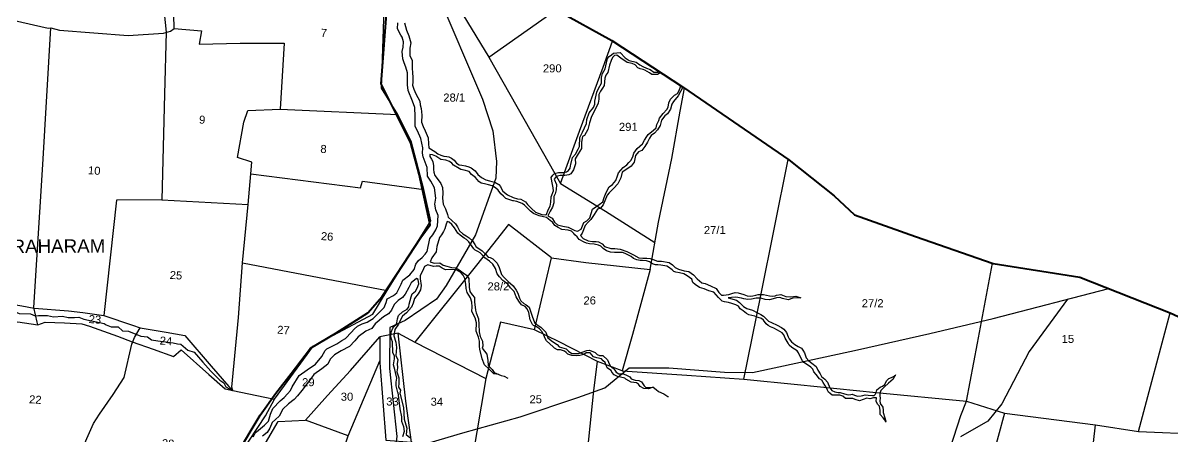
# Model space of a CAD drawing. Header units: inches. Extents: x 304037 to 460575, y 1453943 to 1639883.
# Drawn here: x 332061 to 333768, y 1604893 to 1605507 of the extents above; entities that cross this region are included whole.
import ezdxf

# ---------------------------------------------------------------- set-up
doc = ezdxf.new("R2010")
doc.units = ezdxf.units.IN
doc.header["$MEASUREMENT"] = 0
for name, pattern in [('ACAD_ISO02W100', [15, 12, -3]), ('ACAD_ISO07W100', [3, 0, -3]), ('BORDER', [1.75, 0.5, -0.25, 0.5, -0.25, 0, -0.25])]:
    doc.linetypes.add(name, pattern=pattern)
for name, color, linetype in [('CARTTRACK', 30, 'ACAD_ISO02W100'), ('NALA', 4, 'Continuous'), ('PLATS', 6, 'Continuous'), ('PLOT', 6, 'Continuous'), ('PLOT NO', 6, 'Continuous'), ('STREAM', 4, 'Continuous'), ('SURVEY_BND', 7, 'Continuous'), ('SURVEY_NO', 7, 'Continuous'), ('VILLAGEBON', 5, 'Continuous')]:
    doc.layers.add(name, color=color, linetype=linetype)
doc.layers.add('FOOTPATH', color=150, linetype='ACAD_ISO07W100', lineweight=30)
doc.layers.add('VILL_BOUNDARY', color=6, linetype='BORDER', lineweight=30)
doc.styles.get("Standard").update_dxf_attribs({"font": 'arial.ttf'})

# ---------------------------------------------------------------- blocks, each defined once
blk = doc.blocks.new('THOPUGUNTA')
at = {"layer": 'CARTTRACK', "linetype": 'ByBlock'}
for points in [[(-5731.5, 1947.5), (-5726, 1876.6), (-5596.2, 1717.6), (-5528.4, 1558.9), (-5513.1, 1511.7), (-5507.6, 1466.1), (-5508.3, 1441.1), (-5538.9, 1357.2), (-5582.5, 1281.9), (-5596.5, 1261.6), (-5643.3, 1229.9), (-5666.2, 1219.1), (-5666.4, 1158.2), (-5655.8, 1057.4), (-5657.9, 1037.9), (-5677.2, 984), (-5736.7, 946.1), (-5802.5, 896.5), (-5846, 850.9), (-5859.7, 835.6), (-5875.7, 791.3)], [(-5619.5, 1044.5), (-5557.5, 1062.5), (-5472.5, 1086.5), (-5386.4, 1115.1), (-5346.7, 1129.5), (-5310.4, 1159.2), (-5251.2, 1159.5), (-5168.6, 1152.9), (-5127, 1152.6), (-5055.7, 1168), (-4971.1, 1186.1), (-4863.5, 1210.4), (-4769.5, 1233), (-4597.7, 1277.2)]]:
    blk.add_lwpolyline(points, dxfattribs=at)
at = {"layer": 'FOOTPATH', "linetype": 'ByBlock'}
blk.add_lwpolyline([(-4659, 1261.4), (-4715.9, 1183.5), (-4756.4, 1106.1), (-4777.3, 1080.2), (-4817.9, 1056.8)], dxfattribs=at)
at = {"layer": 'NALA', "linetype": 'ByBlock'}
for points in [[(-5644.2, 1672.1), (-5641.5, 1661.2), (-5638, 1652.8), (-5634.8, 1642.6), (-5636.2, 1634.8), (-5636.3, 1623.8), (-5633.1, 1616.2), (-5632.9, 1605.3), (-5632.6, 1597.6), (-5631.8, 1592.1), (-5631.7, 1584.2), (-5632.4, 1579.8), (-5630.2, 1573.4), (-5627.3, 1566.9), (-5621.4, 1555.7), (-5620.8, 1550.3), (-5619.6, 1544.9), (-5618.6, 1534.8), (-5618.9, 1524.4), (-5616.6, 1518.3), (-5613.5, 1511.6), (-5609, 1501.4), (-5608.7, 1492.5), (-5608.2, 1486.3), (-5599.3, 1481.1), (-5594.7, 1477.3), (-5590.1, 1475.3), (-5585.8, 1474), (-5581.4, 1473.7), (-5578.6, 1472.9), (-5574.2, 1471.2), (-5570.6, 1468.2), (-5566.9, 1463.8), (-5563.2, 1461.3), (-5558.8, 1460.5), (-5553.7, 1459.5), (-5548.6, 1458.4), (-5545.2, 1456.5), (-5539.3, 1452.2), (-5535.5, 1447), (-5529.8, 1442.1), (-5523.6, 1439), (-5517.9, 1437.2), (-5514.5, 1436.5), (-5510.1, 1435.2), (-5503.9, 1432.1), (-5501.8, 1428.7), (-5500.2, 1425.5), (-5498, 1422.1), (-5491.3, 1416.3), (-5482.8, 1412.4), (-5476.1, 1410.8), (-5471.4, 1410.1), (-5464.2, 1406.1), (-5461.3, 1402.4), (-5455.3, 1396.3), (-5449.4, 1390.7), (-5440.2, 1387.4), (-5435.1, 1387), (-5433.3, 1387.3), (-5432.5, 1388.8), (-5431.4, 1393), (-5429.7, 1396.1), (-5427.7, 1399.6), (-5426.9, 1405.6), (-5426.3, 1413.7), (-5422.7, 1422.6), (-5423.5, 1427), (-5424.4, 1432.1), (-5426.5, 1442.4), (-5423.9, 1446), (-5421.2, 1448.2), (-5415.2, 1449.7), (-5407.3, 1449.9), (-5403.3, 1450.5), (-5400.7, 1452.6), (-5397.9, 1456.2), (-5397.4, 1459.7), (-5397.1, 1461.8), (-5394.5, 1472.1), (-5390.2, 1477.1), (-5386.4, 1484.2), (-5384.2, 1488.4), (-5383.7, 1501.9), (-5381.9, 1505.8), (-5379.5, 1509.6), (-5373.6, 1522.7), (-5373.2, 1528.5), (-5369.6, 1538.6), (-5363.5, 1546.4), (-5361.4, 1551.2), (-5361.2, 1555.8), (-5359.5, 1564.5), (-5358.2, 1569.3), (-5356.1, 1574.5), (-5351.5, 1582.8), (-5351.5, 1591), (-5350, 1597), (-5346.2, 1603.8), (-5344.2, 1612.9), (-5342.6, 1619.2), (-5340.1, 1622.3), (-5336.9, 1624.9), (-5333.8, 1627.1), (-5323.8, 1628), (-5316.5, 1620.2), (-5310.5, 1616.3), (-5300.2, 1614), (-5294.4, 1609.9), (-5289.9, 1607.2), (-5284.6, 1605), (-5279.2, 1603), (-5273.9, 1598.8), (-5269.5, 1599.1), (-5268, 1599.1), (-5266.3, 1600.1)], [(-5869, 1056.9), (-5865.9, 1062.3), (-5864.2, 1064.4), (-5852.3, 1074.1), (-5846.3, 1080.1), (-5843.2, 1090.3), (-5839.9, 1098.7), (-5828.8, 1110.2), (-5822.9, 1115.3), (-5818, 1120.9), (-5813.4, 1125.5), (-5810.9, 1131.3), (-5800.6, 1147.8), (-5788.7, 1156.4), (-5776.3, 1164.6), (-5767.3, 1176.4), (-5762.3, 1185), (-5759.5, 1187.4), (-5752.6, 1191.3), (-5744.9, 1195.1), (-5737.1, 1199.8), (-5732.1, 1203), (-5722.8, 1212.4), (-5718.8, 1217), (-5714.1, 1221.3), (-5707, 1224.9), (-5699.9, 1227.4), (-5695.7, 1229.8), (-5690.8, 1232.9), (-5678.9, 1244.4), (-5674.2, 1249.1), (-5671.7, 1256.3), (-5669.8, 1262), (-5660.6, 1266.7), (-5655.8, 1270.7), (-5652.4, 1276.6), (-5649.4, 1283.6), (-5646.8, 1289.9), (-5636.3, 1297.4), (-5630, 1305.3), (-5627.2, 1313.6), (-5623.6, 1318.8), (-5617.9, 1323.3), (-5613.5, 1328.4), (-5610.4, 1332.1), (-5606.5, 1351.6), (-5601.9, 1357.2), (-5597.7, 1364.5), (-5595.2, 1370.3), (-5594.1, 1386), (-5597.9, 1394), (-5599.4, 1402.7), (-5597.7, 1411.5), (-5599.9, 1426.7), (-5604.9, 1436.7), (-5609.9, 1444.2), (-5610.8, 1457.4), (-5616.5, 1473.2), (-5617.6, 1478.7), (-5616.8, 1486.3), (-5620, 1500.4), (-5624.7, 1511.5), (-5628.4, 1518.2), (-5628.4, 1532.9), (-5628.8, 1546.4), (-5632.6, 1555.9), (-5638.9, 1571.4), (-5639.6, 1580.2), (-5639.7, 1587.1), (-5639.7, 1597.8), (-5642.5, 1606.4), (-5644.5, 1612.9), (-5646.5, 1618.9), (-5647.5, 1629.6), (-5646.2, 1636), (-5645.8, 1643.9), (-5647.7, 1650.8), (-5649.6, 1654), (-5654.6, 1663.3), (-5654.1, 1672.1)], [(-5263.5, 1598.2), (-5268.2, 1595.4), (-5276.8, 1595.6), (-5280, 1597.8), (-5287.2, 1601.8), (-5289.5, 1602.8), (-5294, 1603.7), (-5297.4, 1605.5), (-5301.4, 1610), (-5305.7, 1611.7), (-5313.3, 1613.2), (-5323, 1619.6), (-5328.5, 1624.2), (-5332.1, 1623.8), (-5335.3, 1620.7), (-5337.3, 1616.5), (-5339.8, 1609.5), (-5342.3, 1598.6), (-5344.9, 1594.6), (-5346.6, 1590.2), (-5347.4, 1579.3), (-5350.2, 1575.2), (-5353, 1570.7), (-5355.6, 1565.9), (-5355.4, 1558.9), (-5356.5, 1552.6), (-5360.4, 1544.4), (-5366.6, 1533.2), (-5369.5, 1523.7), (-5371.7, 1513.8), (-5376.6, 1505), (-5379.6, 1503.5), (-5381.2, 1494.9), (-5381.1, 1485.6), (-5386.3, 1477.6), (-5390.5, 1469.9), (-5390.1, 1462.7), (-5393.1, 1453.6), (-5397.1, 1447.6), (-5400, 1446.1), (-5406.1, 1445.5), (-5412.9, 1445.5), (-5419.1, 1443.8), (-5421.6, 1440), (-5418.5, 1431.9), (-5419, 1424.1), (-5420.5, 1417.8), (-5422.5, 1413.9), (-5422.3, 1404.7), (-5424.1, 1398.2), (-5427.9, 1392.2), (-5431, 1385.4), (-5424.9, 1382), (-5421.5, 1376.1), (-5417, 1372.2), (-5408.9, 1370.2), (-5401.2, 1368.7), (-5390.9, 1363.4), (-5387.4, 1362.5), (-5381.5, 1365.6), (-5377.7, 1375.2), (-5373.1, 1378), (-5368.6, 1382.6), (-5366.7, 1388.8), (-5365, 1395.1), (-5355, 1402.4), (-5349.6, 1406.4), (-5347.4, 1412.8), (-5344.6, 1419.8), (-5340, 1428.6), (-5335.1, 1431.9), (-5330.1, 1437.7), (-5327.5, 1444.6), (-5326.2, 1449.1), (-5319.3, 1457.1), (-5313.9, 1461), (-5310.8, 1464.5), (-5308, 1467.5), (-5305, 1473), (-5303.3, 1478.4), (-5298.6, 1485.3), (-5290.4, 1492.6), (-5287.6, 1497.6), (-5284.2, 1503.3), (-5282.2, 1506.4), (-5274.4, 1512.9), (-5270.2, 1516.2), (-5269.1, 1521), (-5266.5, 1527.3), (-5265.2, 1530.7), (-5260, 1537.4), (-5254.4, 1543.6), (-5252.4, 1547.1), (-5251.5, 1553.2), (-5249.1, 1558.8), (-5242.8, 1564.5), (-5238.6, 1567.2), (-5236.4, 1570.7), (-5234.8, 1575.4), (-5233.7, 1578.7)], [(-5230.6, 1576.7), (-5237.4, 1563.9), (-5244.6, 1555.1), (-5247.2, 1551.2), (-5248.9, 1543.9), (-5253.2, 1537), (-5257.5, 1534.1), (-5262.3, 1527.4), (-5264.3, 1519.4), (-5268.2, 1513.1), (-5272.6, 1508), (-5277.5, 1505), (-5280.4, 1500.9), (-5283.2, 1494.8), (-5287.2, 1488.4), (-5291.8, 1482.5), (-5296.4, 1480.6), (-5301.1, 1475), (-5303, 1465.3), (-5307.4, 1459), (-5313.9, 1454.7), (-5320.8, 1450.4), (-5322.8, 1441.6), (-5327, 1432.8), (-5333.3, 1426.7), (-5337.5, 1421.8), (-5340, 1419.4), (-5343.2, 1416.3), (-5349.1, 1401.7), (-5353, 1396.7), (-5357.4, 1395.1), (-5362.4, 1387.2), (-5367.5, 1379.9), (-5371.3, 1376), (-5375.9, 1370.8), (-5380.1, 1359.5), (-5382.6, 1356.3), (-5378.6, 1351.4), (-5371.1, 1348.4), (-5364.9, 1347.2), (-5359.3, 1347.2), (-5355.9, 1346.7), (-5350.6, 1343.8), (-5346.9, 1340), (-5337.7, 1336.8), (-5331.8, 1336.6), (-5323.6, 1335.8), (-5313.8, 1332.4), (-5303.9, 1327.3), (-5296, 1322.8), (-5290.2, 1322.2), (-5284.3, 1322.2), (-5279.2, 1321.9), (-5274.9, 1320.4), (-5268.5, 1318.2), (-5262.3, 1317.8), (-5250.7, 1316.2), (-5246.2, 1312.6), (-5241.8, 1308.6), (-5237.1, 1306.3), (-5228.6, 1303.7), (-5221.7, 1302.8), (-5214.8, 1297.8), (-5209.3, 1291.5), (-5202.2, 1285.9), (-5197.4, 1284.7), (-5189.4, 1281.4), (-5181.2, 1277.1), (-5177.2, 1271.2), (-5173.4, 1267.5), (-5170, 1267.4), (-5162.3, 1268.5), (-5158, 1269.9), (-5152.7, 1271.3), (-5148.6, 1271), (-5139.9, 1268.6), (-5134.9, 1266.6), (-5130.6, 1266.1), (-5126.5, 1266.2), (-5122.4, 1267.3), (-5118.5, 1268.3), (-5111, 1268.2), (-5101.6, 1266.4), (-5097.2, 1265.9), (-5093.5, 1266.4), (-5091.2, 1267.6), (-5085, 1268.4), (-5077.6, 1265.4), (-5070, 1265.1), (-5062.6, 1265.9), (-5056.9, 1264.2), (-5055.5, 1263.6), (-5067.1, 1263.1), (-5074.3, 1260.4), (-5082.3, 1262.5), (-5086.6, 1263.8), (-5091.2, 1263.5), (-5096.6, 1262.1), (-5101.9, 1260.7), (-5108.1, 1261), (-5114.8, 1262.8), (-5121.7, 1262.8), (-5128.7, 1261.3), (-5134.1, 1260.9), (-5140.2, 1261.8), (-5143.4, 1262.9), (-5152, 1264.5), (-5158.5, 1263.8), (-5163.5, 1263.5), (-5151.1, 1260.1), (-5146.2, 1256.6), (-5140.5, 1250.4), (-5135.3, 1247.6), (-5126.9, 1245.1), (-5119.7, 1241.3), (-5114.9, 1238.9), (-5110.7, 1236.3), (-5106.4, 1231.7), (-5103.4, 1228.8), (-5098.8, 1226.9), (-5090.4, 1222.9), (-5083.9, 1219.3), (-5080.6, 1216.8), (-5076.7, 1211.8), (-5074.1, 1205.6), (-5072.6, 1202.7), (-5069.3, 1198.2), (-5064.4, 1194.3), (-5059, 1191.1), (-5054.5, 1188.4), (-5052.5, 1185.6), (-5049.6, 1181.5), (-5047.4, 1174.5), (-5043.6, 1169.8), (-5038.9, 1166.2), (-5032.3, 1161.4), (-5029.8, 1155.7), (-5026.7, 1150.7), (-5024.5, 1146.7), (-5019.4, 1142.5), (-5015.8, 1138), (-5012.1, 1129.8), (-5009.1, 1125.9), (-5004.8, 1123.5), (-4999.8, 1122.6), (-4996.7, 1122.6), (-4990.3, 1120.6), (-4984.9, 1119.3), (-4981.1, 1119.8), (-4978.8, 1120.1), (-4975.3, 1118.9), (-4970.9, 1117.5), (-4965.4, 1117.7), (-4963.3, 1118.2), (-4959.8, 1119.3), (-4955.4, 1118.7), (-4948.8, 1118.1), (-4946.2, 1118.5), (-4944.8, 1119.8), (-4943.2, 1122.9), (-4942.3, 1126.9), (-4937.2, 1130.5), (-4933.7, 1132.1), (-4930.7, 1134.4), (-4928.2, 1140.2), (-4924.7, 1143.7), (-4920.6, 1145.1), (-4916.7, 1147), (-4914.6, 1148.7), (-4914.2, 1149.7)], [(-4929.1, 1080), (-4933, 1085.2), (-4937.6, 1090.1), (-4937.4, 1095.8), (-4938.3, 1102.6), (-4941.2, 1105.4), (-4943.4, 1109.8), (-4943, 1114.8), (-4947.2, 1114.8), (-4952.9, 1113.2), (-4957.1, 1114.1), (-4962.7, 1112.5), (-4968.3, 1110.5), (-4974.6, 1112.5), (-4978, 1113.9), (-4985.5, 1113.9), (-4988.7, 1113.6), (-4993.1, 1117.1), (-4997.4, 1119), (-5003, 1118.6), (-5008.9, 1118.9), (-5011.5, 1121.1), (-5014, 1123.2), (-5015.8, 1126.2), (-5017, 1129.5), (-5022, 1137.7), (-5024.2, 1140.9), (-5027.7, 1143.3), (-5032.5, 1149.3), (-5035.8, 1153.6), (-5037.6, 1157.2), (-5040.4, 1160.2), (-5046.8, 1165.1), (-5050.6, 1167.4), (-5052.6, 1169.9), (-5056.3, 1176.2), (-5058.7, 1181.7), (-5060.9, 1184.7), (-5068.7, 1189.7), (-5072.5, 1193), (-5074.3, 1196.3), (-5078.5, 1203.5), (-5080.5, 1208.5), (-5082.9, 1211.6), (-5089.8, 1215.6), (-5095.4, 1218.6), (-5100.4, 1220.5), (-5104, 1222.1), (-5107, 1224.9), (-5111, 1230.3), (-5113.5, 1232.5), (-5118.6, 1234.3), (-5123.7, 1236.3), (-5132.5, 1238.3), (-5136, 1240), (-5140.9, 1244), (-5145.2, 1247.1), (-5147.9, 1250.9), (-5151.8, 1253.3), (-5157.7, 1255.1), (-5163, 1256.3), (-5168.5, 1257.3), (-5172.4, 1258.3), (-5175.8, 1261.9), (-5177.5, 1264), (-5184.6, 1271.7), (-5192.1, 1273.8), (-5199, 1276.8), (-5206.1, 1278.7), (-5212.5, 1283.2), (-5215.6, 1286.2), (-5217.5, 1291.3), (-5224.2, 1296.3), (-5228.9, 1298.9), (-5235.5, 1300.6), (-5240.9, 1301.6), (-5244.1, 1302.4), (-5246.7, 1305.3), (-5252, 1309), (-5254.2, 1310.4), (-5263.3, 1311.9), (-5267.7, 1312.4), (-5271.2, 1312.5), (-5275.8, 1314.2), (-5280.4, 1316.9), (-5284.4, 1318.5), (-5290.6, 1318.8), (-5294.2, 1318.8), (-5299.1, 1320), (-5303.8, 1322.1), (-5307.2, 1324.8), (-5316.3, 1329.2), (-5320.2, 1330.9), (-5325.5, 1330.9), (-5332.3, 1330.8), (-5338.2, 1331.5), (-5344.3, 1333.2), (-5349, 1336.8), (-5352.4, 1340.1), (-5355.8, 1341.8), (-5362.5, 1343), (-5369.2, 1343.8), (-5374, 1344.6), (-5377.3, 1346.2), (-5384.8, 1350.3), (-5387.5, 1353.9), (-5390.9, 1357), (-5392.6, 1358.9), (-5396, 1362.3), (-5401, 1363.8), (-5410.3, 1365.1), (-5415.8, 1368.2), (-5420.7, 1371), (-5424.5, 1375.7), (-5427.3, 1378.1), (-5430.9, 1380.7), (-5433.2, 1382.7), (-5437.8, 1384), (-5444.3, 1385.4), (-5452.3, 1388.8), (-5457.1, 1392.4), (-5465.7, 1401), (-5469.2, 1403.8), (-5477.1, 1406.4), (-5482.3, 1407.6), (-5483.4, 1407.7), (-5493.8, 1411.3), (-5496.9, 1414.4), (-5501, 1417.9), (-5505.1, 1423.3), (-5508.9, 1426.8), (-5513.9, 1430.1), (-5519.4, 1431.5), (-5525.5, 1432.9), (-5530.5, 1434.1), (-5533.8, 1436.2), (-5538.9, 1442.4), (-5544.5, 1447), (-5548.3, 1451.1), (-5555.8, 1453.4), (-5560.4, 1454.3), (-5563, 1455.5), (-5571.3, 1460.8), (-5574.1, 1463.5), (-5577.5, 1466.2), (-5583, 1467.9), (-5590.4, 1469.3), (-5597.8, 1473.9), (-5602.7, 1476.2), (-5606.6, 1476.4), (-5606.5, 1473.7), (-5604, 1469.7), (-5602, 1466), (-5601, 1459.6), (-5600.9, 1454.2), (-5600.7, 1450.4), (-5599.2, 1445.4), (-5594, 1438.9), (-5590.4, 1433.6), (-5587.9, 1427.4), (-5587.3, 1418.8), (-5587.7, 1411.7), (-5587, 1402.9), (-5583.3, 1395.7), (-5580.4, 1387.2), (-5579.2, 1383.2), (-5573.7, 1378.4), (-5568.6, 1373.4), (-5565.7, 1368.9), (-5562.4, 1363.1), (-5557.6, 1358.8), (-5552.6, 1355.7), (-5547.9, 1352.4), (-5543.3, 1348.4), (-5539.9, 1342.8), (-5537.6, 1339.4), (-5533.7, 1337), (-5528.6, 1333.5), (-5523.3, 1327.8), (-5520.1, 1324.1), (-5516.9, 1323.5), (-5512.9, 1321.5), (-5506.4, 1314.8), (-5503.5, 1308.6), (-5500, 1298.2), (-5496.2, 1293.8), (-5493, 1290.6), (-5490.2, 1287.5), (-5482.6, 1281.3), (-5478.1, 1274.7), (-5476, 1270.3), (-5473.5, 1262.7), (-5471.3, 1259.1), (-5466.8, 1255.2), (-5463.6, 1253.2), (-5459.2, 1249.5), (-5456.7, 1242.1), (-5454.7, 1236.2), (-5450.9, 1226.7), (-5447.2, 1223.4), (-5441.6, 1219.7), (-5437.8, 1216.1), (-5434.3, 1212.5), (-5431, 1204.1), (-5424.4, 1198.6), (-5417.4, 1194.1), (-5414.3, 1190.7), (-5407.5, 1188.8), (-5403.8, 1187.4), (-5400.7, 1184.2), (-5395.5, 1180.9), (-5385.3, 1180.5), (-5380, 1182.9), (-5373.2, 1185.3), (-5369.4, 1185.5), (-5361.1, 1182.3), (-5358.1, 1179.1), (-5354.3, 1177.9), (-5349.5, 1177.8), (-5342.5, 1171.1), (-5341.3, 1167.9), (-5338.4, 1162.5), (-5334, 1158.8), (-5331.5, 1155.7), (-5329.9, 1153), (-5325.6, 1150.7), (-5318.7, 1150.3), (-5313.1, 1148), (-5309.6, 1146), (-5307.4, 1142.9), (-5301.6, 1141.3), (-5296.2, 1140.8), (-5291.9, 1138.5), (-5289.9, 1135.5), (-5287.9, 1132.6), (-5285.4, 1130.4), (-5274.7, 1130.5), (-5270.3, 1127.3), (-5267, 1124.2), (-5258.9, 1120.6), (-5253, 1117), (-5252.1, 1117)], [(-5274.7, 1130.5), (-5281.4, 1128), (-5288.4, 1128.5), (-5294.2, 1131.5), (-5296.4, 1135), (-5299.6, 1137.2), (-5307.5, 1138), (-5315.5, 1142.3), (-5317, 1144.2), (-5323.3, 1145.6), (-5327.7, 1146.4), (-5332.9, 1149.2), (-5335.9, 1153), (-5337.1, 1155.6), (-5339.8, 1156.9), (-5343, 1159.5), (-5344.4, 1163.3), (-5345.9, 1167.1), (-5348.9, 1170), (-5351.6, 1173), (-5358.2, 1174.2), (-5363.2, 1175.5), (-5365.7, 1178.6), (-5368.2, 1181.9), (-5374.4, 1181.8), (-5377.8, 1179.2), (-5383.9, 1177.6), (-5389, 1177.2), (-5395.8, 1177.5), (-5401.5, 1179.9), (-5404, 1182), (-5406.7, 1184.4), (-5412.6, 1186.1), (-5416.9, 1186.1), (-5421.3, 1188.4), (-5423.5, 1190.8), (-5428.3, 1195.2), (-5433.1, 1199.6), (-5435.2, 1203.1), (-5437.1, 1207.7), (-5439.7, 1213), (-5443.5, 1217.5), (-5448, 1220.1), (-5452.3, 1222.4), (-5454.2, 1223.8), (-5457.6, 1230.9), (-5459.4, 1241.7), (-5461.9, 1247.2), (-5465, 1250.5), (-5470.5, 1253.2), (-5474.4, 1258.4), (-5478.3, 1264.7), (-5481.1, 1272.7), (-5486.9, 1278.5), (-5490.9, 1283.7), (-5498.2, 1289), (-5503, 1294.7), (-5506.3, 1299.2), (-5508.8, 1307), (-5513.1, 1313.6), (-5518.1, 1317.7), (-5525.1, 1322.9), (-5528.4, 1326.7), (-5531.9, 1330.3), (-5535.4, 1332.5), (-5539, 1334.3), (-5541.1, 1336.1), (-5548.5, 1346.8), (-5552.2, 1349.9), (-5555.7, 1351.9), (-5561.3, 1356.7), (-5565.1, 1359.4), (-5570.1, 1367.3), (-5574, 1372.2), (-5578.1, 1375.9), (-5580.9, 1376.8), (-5582.4, 1372.8), (-5584.4, 1366), (-5586.1, 1362), (-5589.1, 1357.1), (-5592.4, 1352.9), (-5596.2, 1339.5), (-5597.2, 1331.6), (-5603.5, 1322.9), (-5606.3, 1316.9), (-5600.1, 1315.2), (-5591.5, 1315.3), (-5586.9, 1312), (-5581.3, 1310.3), (-5574.5, 1308.4), (-5567.9, 1308.2), (-5562.9, 1305.1), (-5557.1, 1300.6), (-5551.9, 1296.9), (-5548.8, 1292.3), (-5548.3, 1279.2), (-5547.1, 1272.7), (-5543.6, 1268), (-5540.1, 1263.7), (-5540.1, 1257.5), (-5538.7, 1245.3), (-5537.8, 1241.3), (-5534.2, 1232), (-5533.6, 1223.8), (-5533.3, 1212.9), (-5532, 1205.8), (-5528.2, 1199.1), (-5527.6, 1191.4), (-5528.7, 1188.5), (-5522.1, 1179.5), (-5520.5, 1170.3), (-5519.8, 1163), (-5513.7, 1157), (-5511, 1152.3), (-5500.7, 1148.1), (-5495.9, 1146.8), (-5490.6, 1144.2)], [(-5503.9, 1149.4), (-5511.6, 1150.5), (-5518.4, 1157.6), (-5525.5, 1163.8), (-5529, 1172.8), (-5532.1, 1187.3), (-5532.9, 1191.3), (-5532.9, 1198.9), (-5534.2, 1205), (-5537.9, 1213.7), (-5537, 1226.4), (-5539.3, 1233.6), (-5544.3, 1243), (-5543.9, 1250.1), (-5544.4, 1257.2), (-5546.3, 1263.3), (-5551, 1271.6), (-5552.8, 1277.2), (-5552.9, 1283.9), (-5554.4, 1292.3), (-5557, 1297.1), (-5560.6, 1301), (-5567.6, 1304.9), (-5575.7, 1305.3), (-5583.5, 1305.2), (-5588.1, 1307.6), (-5592.5, 1310.4), (-5597.3, 1310.4), (-5601.1, 1310.2), (-5609.8, 1312.7), (-5614.4, 1310.2), (-5617.7, 1303), (-5620.9, 1296.5), (-5620.8, 1291.8), (-5619.5, 1281.6), (-5620.6, 1275.5), (-5624.1, 1269.2), (-5629.2, 1262.5), (-5631.2, 1255.3), (-5633.8, 1249.3), (-5641.3, 1240.9), (-5647.1, 1236.2), (-5650.3, 1230.9), (-5653, 1224.2), (-5658.8, 1216.1), (-5660.1, 1207), (-5657.2, 1197.6), (-5656.2, 1189.5), (-5656.7, 1183.4), (-5656.9, 1177.6), (-5654.3, 1171.4), (-5655, 1165.9), (-5654.8, 1159.4), (-5655.4, 1153.3), (-5652.4, 1144.6), (-5652.4, 1136.6), (-5653.2, 1130.5), (-5650.4, 1126.4), (-5650.9, 1121), (-5650.8, 1119.9)], [(-5654, 1122.5), (-5656.4, 1132.7), (-5656.4, 1138.1), (-5655.8, 1144.2), (-5657.6, 1152.4), (-5658.7, 1156.9), (-5660.6, 1164), (-5659.1, 1172.6), (-5659.2, 1177), (-5661.8, 1181.6), (-5661.9, 1198.2), (-5663.3, 1201.9), (-5664.3, 1205.6), (-5663.8, 1212.4), (-5661.7, 1218.2), (-5660.2, 1221), (-5656.8, 1223.7), (-5655.6, 1226.4), (-5654.8, 1232.1), (-5653.1, 1237.4), (-5647.4, 1242.7), (-5640.4, 1246.4), (-5637.9, 1250), (-5637.2, 1254.2), (-5634.4, 1264.7), (-5632.7, 1269.5), (-5628.1, 1273.2), (-5625.6, 1277.7), (-5623, 1284), (-5624.1, 1290.5), (-5626.3, 1292.2), (-5634.1, 1285.6), (-5637.9, 1278.6), (-5643, 1268.8), (-5647.4, 1264.1), (-5653.6, 1259.7), (-5659.5, 1253.3), (-5663.6, 1245.3), (-5668.2, 1239.6), (-5675.3, 1235), (-5687.9, 1224.6), (-5692.9, 1217.8), (-5701.7, 1214.1), (-5713, 1205.5), (-5718, 1199.5), (-5726, 1191.3), (-5738.2, 1184.8), (-5748.2, 1178.7), (-5754.8, 1172.1), (-5758.2, 1165), (-5767.2, 1157.9), (-5779, 1149.6), (-5782.4, 1144.4), (-5796.9, 1125.9), (-5803, 1117.6), (-5808.1, 1112.3), (-5816.8, 1106), (-5824.8, 1098), (-5830.3, 1087.3), (-5836, 1082.5), (-5840.9, 1077.9), (-5844.5, 1069.5), (-5848.2, 1063.1), (-5855, 1057.7)], [(-4915.6, 1147.8), (-4918.3, 1142.4), (-4925.2, 1136.5), (-4931, 1131), (-4936.3, 1125.8), (-4938, 1121.4), (-4937.9, 1118.1), (-4937.3, 1113.9), (-4938, 1111.1), (-4937.4, 1106.3), (-4933.2, 1100.7), (-4933, 1096.5), (-4933, 1093.1), (-4930.3, 1085), (-4929.1, 1080), (-4930.1, 1078.7)], [(-5654, 1122.5), (-5651.1, 1098.2), (-5648.6, 1086.3), (-5648.6, 1080.2), (-5645.5, 1072.3), (-5644.5, 1064.5), (-5647.1, 1057)], [(-5650.8, 1119.9), (-5645.9, 1100.2), (-5644.8, 1082.9), (-5640.9, 1069.7), (-5641.9, 1060.1), (-5636.3, 1056)]]:
    blk.add_lwpolyline(points, dxfattribs=at)
at = {"layer": 'SURVEY_BND', "linetype": 'ByBlock'}
for points in [[(-5709.6, 1945.2), (-5714.6, 1918.6), (-5718.8, 1876.3), (-5673.6, 1856.4), (-5582.3, 1725.8), (-5518.9, 1621.4), (-5418.4, 1692.3)], [(-5518.9, 1621.4), (-5466.8, 1529.3), (-5412.3, 1433.2), (-5384, 1511.4), (-5349, 1606.4), (-5335, 1645)], [(-5451, 1215.9), (-5425.8, 1323), (-5374.7, 1316), (-5279.3, 1305.4), (-5266.8, 1375.7), (-5247, 1470.7), (-5234.8, 1540.8), (-5228.1, 1574.9)], [(-5320.7, 1154.8), (-5224.5, 1148.7), (-5140, 1142.5), (-5114.8, 1266.9), (-5073.9, 1469.2)], [(-5412.3, 1433.2), (-5345.8, 1392.2), (-5272.1, 1345.9)], [(-5425.8, 1323), (-5489.9, 1372.5), (-5537.2, 1312), (-5628.9, 1197.3)], [(-5140, 1142.5), (-5060.3, 1134.8), (-4943.2, 1122.9), (-4809, 1109.9), (-4792.7, 1196.3), (-4770.5, 1314.8)], [(-5279.3, 1305.4), (-5305.3, 1209.1), (-5320.7, 1154.8), (-5357.2, 1168.7)], [(-4752.8, 1092.1), (-4617.5, 1074.6), (-4553.3, 1064.6), (-4506.7, 1241.2)], [(-5543.9, 1022.9), (-5527.9, 1009), (-5512.9, 1008.4), (-5432, 1014.8), (-5373.6, 1019.4), (-5362.7, 1125.7), (-5357.2, 1168.7), (-5414.3, 1197.8), (-5451, 1215.9), (-5501.5, 1227.2), (-5523.2, 1143.5)], [(-5894.1, 1027.9), (-5871.5, 1011.6), (-5832, 1079.6), (-5791.1, 1081.4), (-5758.6, 1118.2), (-5724.5, 1155.4), (-5681, 1205.6), (-5680.8, 1167), (-5672, 1051.6), (-5634, 1048.8), (-5642.2, 1109.7), (-5653.7, 1211), (-5681, 1205.6)], [(-5653.7, 1211), (-5628.9, 1197.3), (-5523.2, 1143.5), (-5543.9, 1022.9), (-5588.1, 1035), (-5634, 1048.8)], [(-5728, 1058.5), (-5680.8, 1169.6)], [(-4809, 1109.9), (-4752.8, 1092.1), (-4780.8, 988), (-4843.9, 1007.1), (-4817.4, 1088.6), (-4809, 1109.9)], [(-4553.3, 1064.6), (-4458.7, 1061), (-4388.4, 1058.9), (-4357, 1054.6), (-4170.9, 998), (-4158.9, 1097.8)], [(-5871.5, 1011.6), (-5755.4, 976.2), (-5728, 1058.5), (-5791.1, 1081.4)], [(-4559.5, 927.3), (-4633.3, 934.8), (-4617.5, 1074.6)]]:
    blk.add_lwpolyline(points, dxfattribs=at)
at = {"layer": 'VILL_BOUNDARY', "linetype": 'ByBlock', "lineweight": 40}
for points in [[(-6272.7, 975.3), (-6043.7, 936.1), (-5981.1, 936.4), (-5945.3, 923.1), (-5906.1, 922.1), (-5902.1, 1002.3), (-5893.2, 1030.9), (-5858.6, 1089), (-5835.3, 1121.6), (-5812.5, 1151.1), (-5783.9, 1188.5), (-5746.3, 1211.1), (-5698.8, 1241.2), (-5677.2, 1265.2), (-5646.4, 1312.8), (-5620.2, 1352.9), (-5606.3, 1371.8), (-5622.6, 1447.2), (-5634.8, 1493.4), (-5679.1, 1581.4), (-5669.9, 1697.8)], [(-5416.7, 1690.7), (-5336.4, 1646), (-5229.8, 1576.2), (-5073.1, 1468.7), (-5005.9, 1415.1), (-4975.7, 1387), (-4884.9, 1354.8), (-4769.6, 1314.5), (-4640.9, 1294.2), (-4506.7, 1241.2), (-4335.7, 1163.1)]]:
    blk.add_lwpolyline(points, dxfattribs=at)
at = {"layer": 'SURVEY_NO', "linetype": 'ByBlock'}
for s, height, p in [('290', 11.97, (-5438.6, 1598.5)), ('28/1', 11.97, (-5586.6, 1555.1)), ('291', 11.97, (-5325.6, 1511.6)), ('27/1', 11.97, (-5199.4, 1358.2)), ('TOPUGUNTA  AGRAHARAM', 19.948, (-6458.8, 1328.8)), ('28/2', 11.97, (-5520.9, 1274.4)), ('26', 11.97, (-5378.3, 1253.5)), ('27/2', 11.97, (-4964.8, 1249.4)), ('15', 11.97, (-4667.7, 1196.4)), ('29', 11.97, (-5796.4, 1132)), ('30', 11.97, (-5738.9, 1110.4)), ('33', 11.97, (-5671.3, 1103.3)), ('34', 11.97, (-5605.4, 1103)), ('25', 11.97, (-5458.5, 1106.6))]:
    blk.add_text(s, height=height, rotation=0.2876, dxfattribs=at).set_placement(p)
blk = doc.blocks.new('thopi')
at = {"layer": 'PLOT', "color": 0}
for points in [[(-216.7, 27), (-209.6, 97.7), (-203, 142.6), (-186, 281.4), (-181.8, 329.1)], [(-73, 277.7), (22.3, 243.5), (94.1, 297.5), (167.6, 303), (178, 306.2), (177.6, 329.7)], [(167.6, 303), (177.3, 181), (182.9, 88.1), (176.5, -4.4), (165.2, -162.7), (97.7, -160.3), (70.9, -332.4)], [(195.2, 93), (196.6, 174.8), (194.3, 179.6), (179.9, 295.1), (178, 306.2)], [(-167.2, -294.8), (-166.3, -291.5), (-157.7, -157.2), (-152.2, -86.4), (-145.1, 1.6), (-137.2, 100.7), (-130.6, 180.6), (-126.4, 233.6), (-114, 274.1), (-155.3, 278.4), (-186, 281.4)], [(-114, 274.1), (-113.4, 292.4), (-75.3, 285.7), (-73, 277.7), (-87.9, 172.3), (-95.1, 128.1), (-83.3, 126.1), (-94.5, -17.8), (-120.8, -293.5)], [(-590.4, 200.2), (-490, 198.3), (-421.9, 195.3), (-324.5, 179.9), (-322.6, 157.6), (-203, 142.6)], [(196.6, 174.8), (426.8, 187.2), (453.4, 175), (461, 174)], [(-83.3, 126.1), (6.6, 102.1), (10.5, 102), (23.3, 98.1), (125.9, 85.7), (178.8, 86.8), (189.2, 89.6), (195.2, 93), (235.8, 87.9), (231.4, 68), (292.9, 66.8), (358.8, 64), (348.7, -34.5), (524.6, -50.1)], [(-28.7, -341.9), (-29.2, -337.8), (-33.1, -315.5), (-10.5, -102), (10.5, 102)], [(-563, 21.2), (-556.8, 36.7), (-548.5, 56.1), (-545.3, 58), (-473, 37.2), (-421, 34.8), (-348.2, 27.7), (-361.2, -131.7), (-373.1, -270.5), (-385.9, -268.4)], [(-560.7, -241.5), (-538.9, -80.8), (-537.8, -69.8), (-520.8, -11.4), (-519.2, -5.2), (-564, 15.7), (-563, 21.2), (-616.8, 32.2), (-636, 36.3), (-700.4, 25)], [(-348.2, 27.7), (-343.9, 40.4), (-289.8, 33.2), (-262.2, 31.8), (-216.7, 27), (-227.2, -100.5), (-234.1, -150), (-239.6, -190.1), (-244.2, -283.2)], [(300.5, -129.6), (302.5, -112.3), (281.7, -104.4), (293.3, -52), (300, -34.7), (348.7, -34.5)], [(259.3, -453.3), (258.2, -448.2), (272.6, -343.9), (282.2, -262.3), (294.5, -175.4), (300.5, -129.6), (463.8, -157.8), (467, -148), (558.7, -164.3)], [(165.2, -162.7), (294.5, -175.4)], [(-423.2, -537.5), (-420.5, -513), (-401.1, -372.9), (-385.9, -268.4), (-560.7, -241.5), (-565.2, -271), (-637.5, -268.9)], [(-373.1, -270.5), (-268.4, -283), (-258.2, -280.3), (-259.2, -290.5), (-260.2, -298.6), (-288.7, -552.7), (-288.9, -559.9)], [(282.2, -262.3), (496.9, -313.2)], [(-258.2, -280.3), (-244.2, -283.2), (-202.6, -289.7), (-167.2, -294.8), (-133.4, -294.4), (-120.8, -293.5), (-91.5, -299.9), (-69, -308.5), (-51.1, -312.6), (-33, -316.8), (18.5, -322.9), (39.7, -326.2), (70.9, -332.4), (113.4, -348.7), (124.8, -353.1), (163.4, -361.2), (191.2, -367.7), (228.4, -415.3), (253.4, -446.9), (256.9, -450.7), (259.3, -453.3), (306.6, -465.2), (321.2, -468.7)], [(-128.8, -590.3), (-127.4, -584.6), (-126.5, -534.4), (-120.9, -470), (-109.8, -389.2), (-100.1, -325.7), (-126.4, -314.2), (-136.4, -312.7), (-178.3, -312.2), (-181.8, -312), (-212.5, -302.4), (-248.6, -298.9), (-260.2, -298.6)], [(-100.1, -325.7), (-64.1, -336.9), (-58.2, -336.3), (-28.7, -341.9), (-17.5, -338.3), (11.8, -340.9), (37.3, -343.4), (48.7, -347.1), (90.1, -364.4), (111.8, -373.5), (142.6, -386.2), (172.8, -398.5), (184.5, -388.9), (224.2, -427.4), (247.7, -450), (259.3, -453.3)], [(-12, -615.5), (-5.8, -608.9), (4.1, -600.1), (17, -561.3), (24.8, -540.9), (48.4, -493.3), (58.1, -480.1), (79.9, -451.1), (97.5, -426.5), (110.9, -377), (115.7, -367.3), (124.8, -353.1)]]:
    blk.add_lwpolyline(points, dxfattribs=at)
at = {"layer": 'STREAM'}
for p, q in [((7.8, -607.9), (2, -608.4)), ((14.4, -610.2), (7.8, -607.9)), ((27.3, -611.3), (14.4, -610.2)), ((37, -616.2), (27.3, -611.3)), ((45.6, -617.1), (37, -616.2)), ((48.8, -618.4), (45.6, -617.1)), ((56.8, -624.5), (48.8, -618.4)), ((174.2, -618.5), (168.2, -620.2)), ((178.1, -618.6), (174.2, -618.5)), ((183.9, -620.6), (178.1, -618.6)), ((61.2, -631.1), (56.8, -624.5)), ((139, -632.1), (135.8, -643.7)), ((144, -630.2), (139, -632.1)), ((148, -628.6), (144, -630.2)), ((157.3, -620.8), (148, -628.6)), ((164.3, -620.3), (157.3, -620.8)), ((168.2, -620.2), (164.3, -620.3)), ((195.5, -621.8), (183.9, -620.6)), ((202.7, -627), (195.5, -621.8)), ((208.1, -628.3), (202.7, -627))]:
    blk.add_line(p, q, dxfattribs=at)
for points in [[(419.2, 359), (422.7, 349.6), (420.6, 337), (423.5, 329.5), (422.1, 317.2), (426.5, 309.3), (426.8, 299.1), (432.7, 290.1), (434.4, 289)], [(-180.8, 302.4), (-174.5, 299.3), (-163.3, 302.5), (-157.5, 303), (-146.6, 300.2), (-143.4, 300.7), (-126.8, 303.8), (-116.6, 302.8), (-107.2, 301.3), (-101, 302.6), (-89.1, 298.6), (-79.9, 296.8), (-71.2, 295.1), (-55.5, 287.7), (-45.5, 287), (-29.7, 282.2), (-20.2, 283.5), (-5.8, 280.7), (7.2, 283.3), (18.5, 283.1), (23.7, 283.1), (36.2, 290.2), (46.3, 290.3), (59.9, 295.9), (65.9, 295.8), (76.9, 300), (88, 303), (98.5, 308.1), (111, 307.9), (124.8, 312.4), (133.6, 312.6), (149.7, 317), (155.7, 318.7), (158.4, 320.4), (160.2, 323.6), (159.7, 325.8)], [(-165.6, 234.5), (-164.8, 245.1), (-164.1, 255.3), (-147.2, 270.2), (-146.5, 274.4), (-144.3, 286), (-144, 293.3), (-143.8, 298.3), (-143.4, 300.7)], [(-255.6, -291.2), (-250.4, -292.7), (-245.8, -291.2), (-236.3, -292.3), (-225.5, -294.8), (-220.5, -294.4), (-202.4, -297.9), (-188.9, -298.6), (-179.5, -301.6), (-164.4, -301.5), (-156.5, -303.7), (-138.4, -303.6), (-130.5, -305.8), (-104.5, -311.2), (-98.9, -312.4), (-83.9, -312.9), (-76.7, -319.9), (-61.7, -321.1), (-55.5, -323.9), (-38.5, -325), (-31.9, -328.1), (-26.8, -328.2), (-13.4, -328.4), (-4.6, -330.8), (8.8, -330.7), (17.2, -333.2), (27.1, -333.2), (33.2, -333.2), (40.6, -336.4), (71, -344.4), (73.8, -346.2), (81, -349.5), (91.7, -350.2), (98.1, -356.6), (106.9, -357.2), (125.1, -365.5), (134.8, -367.2), (140.7, -371.7), (150.4, -373.8), (172.9, -377.8), (179.4, -379.8), (184.6, -380.1), (194.6, -389.5), (203.7, -393.3), (216.2, -408.9), (227.6, -422.9), (237.1, -433.2), (240.7, -436.6), (246.3, -441.2), (249.1, -447.1), (258.9, -453)]]:
    blk.add_lwpolyline(points, dxfattribs=at)
at = {"layer": 'VILLAGEBON', "color": 6, "ltscale": 0.6}
blk.add_lwpolyline([(-472.7, 397.3), (-510, 361), (-592.1, 336.8), (-665.1, 363.2), (-590.4, 200.2), (-653, 121.2), (-677.3, 109.9), (-700.4, 25), (-673.8, -66.3), (-661, -149.2), (-637.5, -268.9), (-566.9, -457.4), (-428.4, -536.5), (-423.2, -537.5), (-288.4, -560), (-197.6, -578.3), (-128.8, -590.3), (-12, -615.5), (113.6, -642.6), (127.7, -642.8), (168.1, -646.6), (203, -657.4), (243.5, -657.9), (251.7, -581.5), (267.6, -546.9), (306.8, -493.1), (321.2, -468.7), (383.2, -391.2), (474.1, -348.1), (496.9, -313.2), (567.1, -211.6), (558.7, -164.3), (542.7, -91), (524.6, -50.1), (501.5, -9.6), (509.9, 93.2), (510.8, 103.2), (461, 174), (423.6, 227.7), (434, 288.8), (446.9, 358.9), (343.5, 360.8), (227.3, 339.8), (177.6, 329.7), (169.6, 327.8), (161, 326.1), (23.5, 309.3), (-25.6, 302.8), (-163.1, 327), (-181.8, 329.1), (-236.4, 331.8), (-294.8, 339.5), (-355.1, 335.2), (-359.2, 337.7), (-401.7, 392.2), (-466.5, 398.3), (-472.7, 397.3)], dxfattribs=at)
at = {"layer": 'PLOT NO', "color": 0}
for s, p in [('3', (76.9, 302)), ('2', (-87.9, 294.7)), ('1', (-369.1, 258.4)), ('6', (308.4, 261.9)), ('4', (32.8, 166)), ('5', (182.5, 166.3)), ('15', (-437.8, 96.3)), ('7', (413.8, 71.3)), ('13', (-194.6, -31.4)), ('12', (-132.4, -40)), ('9', (225.8, -50.8)), ('11', (-66.7, -88.9)), ('8', (405.6, -102.5)), ('17', (-604.9, -121.9)), ('16', (-468.7, -120.4)), ('10', (56.2, -119.4)), ('14', (-331.7, -193.7)), ('26', (400.7, -233.3)), ('25', (171.8, -281.6)), ('20', (-124.2, -306.8)), ('23', (47.5, -342.5)), ('27', (329.1, -370.7)), ('18', (-498.3, -381.9)), ('24', (152.5, -379.3)), ('19', (-355, -411.3)), ('21', (-208.1, -438.1)), ('22', (-47, -458.7)), ('28', (148.9, -533.1))]:
    blk.add_text(s, height=12, rotation=353.5735, dxfattribs=at).set_placement(p)

msp = doc.modelspace()

# ---------------------------------------------------------------- block references
at = {"xscale": 0.9999447887420897, "yscale": 0.9999447887420843, "zscale": 0.9999447887420891, "rotation": 359.995489292994}
msp.add_blockref('THOPUGUNTA', (338271.8, 1603834.2), dxfattribs=at)
at = {"layer": 'PLATS', "color": 0, "xscale": 0.9911140691539181, "yscale": 0.9911140691547189, "zscale": 0.991114069154135, "rotation": 2.497108461074966}
msp.add_blockref('thopi', (332096.6, 1605397.7), dxfattribs=at)

doc.saveas('drawing.dxf')
